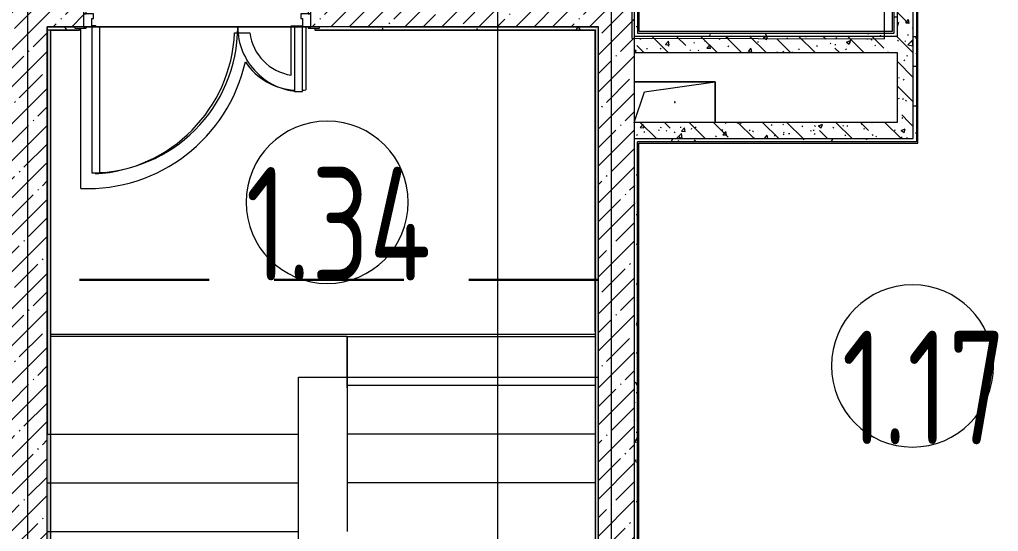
# Model space of a CAD drawing. Header units: millimetres. Extents: x -249154 to 415037, y -45458 to 354837.
# Drawn here: x 71975 to 78010, y 4434 to 7588 of the extents above; entities that cross this region are included whole.
import ezdxf

# ---------------------------------------------------------------- set-up
doc = ezdxf.new("R2010")
doc.units = ezdxf.units.MM
doc.linetypes.add('50_ШТРИХ_ш4_п2_', pattern=[1200, 800, -400])
for name, color, linetype, lineweight in [('A-AREA-BNDY', 7, 'Continuous', 5), ('A-AREA-IDEN', 7, 'Continuous', 9), ('A-DETL-3', 7, '50_ШТРИХ_ш4_п2_', 30), ('A-FLOR', 7, 'Continuous', 9), ('A-GENM', 7, 'Continuous', 9), ('A-WALL', 7, 'Continuous', 5), ('I-WALL', 7, 'Continuous', 5), ('S-STRS', 7, 'Continuous', 9), ('S-STRS-MBND', 7, 'Continuous', 9), ('Оси', 7, 'Continuous', 9)]:
    doc.layers.add(name, color=color, linetype=linetype, lineweight=lineweight)
for name, color, linetype, lineweight, true_color in [('A-DOOR-1', 7, 'Continuous', 5, 0xc0c0c0), ('A-DOOR-FRAM-1', 7, 'Continuous', 5, 0xc0c0c0), ('A-WALL-1', 9, 'Continuous', 5, 0x808080), ('A-WALL-FNSH-1', 9, 'Continuous', 5, 0x808080)]:
    doc.layers.add(name, color=color, linetype=linetype, lineweight=lineweight, true_color=true_color)
doc.styles.add('СПДС', font='ГОСТ тип А.ttf', dxfattribs={"width": 0.9})
pattern_1 = [(45, (64.7, -136.06), (-114.04925, 114.04925), []), (45, (178.75, -136.06), (-114.04925, 114.04925), [201.612, -40.322, 6.706, -33.617])]
pattern_2 = [(135, (64.7, -136.06), (-150.8683, -150.8683), [213.36, -35.56, 7.112, -35.56]), (135, (64.7, 14.71), (-150.8683, -150.8683), []), (50, (64.7, -136.06), (255.05767, -22.3145), [26.67, -293.37]), (355, (64.7, -136.06), (-49.3404, 267.4791), [21.336, -234.696]), (100.451, (85.96, -137.92), (205.7195, 245.16356), [22.666, -249.326]), (46.184, (64.7, -64.94), (379.511, -58.86), [40.005, -440.055]), (96.636, (96.33, -69.85), (332.3634, 346.3991), [33.999, -373.989]), (351.184, (64.7, -64.94), (332.3669, 346.3953), [32.004, -352.044]), (21, (100.26, -82.72), (212.26017, -143.1711), [26.67, -293.37]), (326, (100.26, -82.72), (86.5224, 257.8632), [21.336, -234.696]), (71.451, (117.95, -94.65), (298.78395, 114.6901), [22.666, -249.326]), (37.5, (64.7, -136.06), (4.32385, 118.37751), [6.706, -225.146, 6.706, -231.546, -235.585]), (37.5, (64.7, -136.06), (4.32385, 118.37751), [-470.103, 6.706, -228.879]), (7.5, (64.7, -136.06), (93.54758, 140.2533), [6.706, -129.134, 6.706, -219.812, -89.789]), (7.5, (64.7, -136.06), (93.54758, 140.2533), [-362.356, 6.706, -83.083]), (327.5, (-14.6, -136.06), (189.82734, -8.02019), [6.706, -82.194, 6.706, -270.662, -368.046]), (327.5, (-14.6, -136.06), (189.82734, -8.02019), [-366.268, 6.706, -361.34]), (317.5, (-50.16, -136.06), (207.38114, 35.59764), [6.706, -108.864, 6.706, -177.495, -261.366]), (317.5, (-50.16, -136.06), (207.38114, 35.59764), [-299.771, 6.706, -254.66])]
pattern_3 = [(0, (64.7, -136.06), (243.84, 60.96), [20.117, -162.763, 20.117, -162.763, -975.36]), (0, (64.7, -136.06), (243.84, 60.96), [-365.76, 20.117, -345.643, 20.117, -162.763, -426.72]), (0, (64.7, -136.06), (243.84, 60.96), [-914.4, 20.117, -101.803, 20.117, -284.683]), (120, (156.14, -105.58), (-174.71291, 180.691634), [20.117, -162.763, 20.117, -162.763, -975.36]), (120, (156.14, -105.58), (-174.71291, 180.691634), [-365.76, 20.117, -345.643, 20.117, -162.763, -426.72]), (120, (156.14, -105.58), (-174.71291, 180.691634), [-914.4, 20.117, -101.803, 20.117, -284.683]), (240, (186.62, 16.34), (-69.12709, -241.651634), [20.117, -162.763, 20.117, -162.763, -975.36]), (240, (186.62, 16.34), (-69.12709, -241.651634), [-365.76, 20.117, -345.643, 20.117, -162.763, -426.72]), (240, (186.62, 16.34), (-69.12709, -241.651634), [-914.4, 20.117, -101.803, 20.117, -284.683])]

# ---------------------------------------------------------------- blocks, each defined once
blk = doc.blocks.new('110_Дверь_СКБ_2Ст - Д-1_л_Лестничная клетка EIS60 2-32142534-Объем проектирования 1 этажа')
at = {"layer": 'A-DOOR-1'}
for p, q in [((662.5, 1010), (612.5, 1010)), ((612.5, 1010), (612.5, 110)), ((662.5, 110), (662.5, 1010)), ((-637.5, 510), (-637.5, 110)), ((-587.5, 510), (-637.5, 510)), ((-587.5, 110), (-587.5, 510)), ((-637.5, 110), (-587.5, 110)), ((612.5, 110), (662.5, 110))]:
    blk.add_line(p, q, dxfattribs=at)
for centre, radius, start, end in [((662.5, 110), 900, 90, 180), ((-637.5, 110), 400, 360, 90)]:
    blk.add_arc(centre, radius, start, end, dxfattribs=at)
at = {"layer": 'A-DOOR-FRAM-1'}
for p, q in [((-672.5, 118), (-742.5, 118)), ((-742.5, 118), (-742.5, 110)), ((-742.5, 110), (-672.5, 110)), ((-637.5, 110), (-687.5, 110)), ((-687.5, 110), (-687.5, 30)), ((-672.5, 110), (-672.5, 118)), ((-637.5, 60), (-637.5, 110)), ((662.5, 110), (662.5, 60)), ((712.5, 110), (662.5, 110)), ((767.5, 118), (697.5, 118)), ((697.5, 118), (697.5, 110)), ((697.5, 110), (767.5, 110)), ((712.5, 30), (712.5, 110)), ((767.5, 110), (767.5, 118)), ((-687.5, 30), (-627.5, 30)), ((-672.5, 30), (-687.5, 30)), ((-687.5, 30), (-687.5, -110)), ((-672.5, -110), (-672.5, 30)), ((-627.5, 60), (-637.5, 60)), ((-627.5, 30), (-627.5, 60)), ((662.5, 60), (652.5, 60)), ((652.5, 60), (652.5, 30)), ((652.5, 30), (712.5, 30)), ((712.5, 30), (697.5, 30)), ((697.5, 30), (697.5, -110)), ((712.5, -110), (712.5, 30)), ((-672.5, -110), (-742.5, -110)), ((-742.5, -110), (-742.5, -118)), ((-742.5, -118), (-672.5, -118)), ((-687.5, -110), (-672.5, -110)), ((-672.5, -118), (-672.5, -110)), ((697.5, -110), (712.5, -110)), ((767.5, -110), (697.5, -110)), ((697.5, -110), (697.5, -118)), ((697.5, -118), (767.5, -118)), ((767.5, -118), (767.5, -110))]:
    blk.add_line(p, q, dxfattribs=at)
blk = doc.blocks.new('GM_Отверстие прямоугольное _в плите_ - Отверстие-V119-Объем проектирования 1 этажа')
at = {"layer": 'A-GENM'}
for p, q in [((-250, 125), (250, 125)), ((250, 125), (-250, 125)), ((-187.5, 62.5), (250, 125)), ((250, 125), (250, -125)), ((250, -125), (250, 125)), ((-250, -125), (-187.5, 62.5))]:
    blk.add_line(p, q, dxfattribs=at)
for start, end in [(360, 180), (180, 360)]:
    blk.add_arc((0, 0), 2.5, start, end, dxfattribs=at)
blk = doc.blocks.new('Марка_Помещения - Номер-25198446-Объем проектирования 1 этажа')
at = {"layer": 'A-AREA-IDEN'}
for start, end in [(360, 180), (180, 360)]:
    blk.add_arc((0, 0), 2.5, start, end, dxfattribs=at)

msp = doc.modelspace()

# ---------------------------------------------------------------- hatches: boundary and pattern name
at = {"layer": 'I-WALL'}
h = msp.add_hatch(dxfattribs=at)
h.set_pattern_fill('FP_191', color=256, style=0, pattern_type=2)
h.set_pattern_definition(pattern_3)
h.paths.add_polyline_path([(75764.7, 7504.5), (75784.7, 7504.5), (75784.7, 8963.9), (75764.7, 8963.9), (75764.7, 7543.9)])
h = msp.add_hatch(dxfattribs=at)
h.set_pattern_fill('FP_191', color=256, style=0, pattern_type=2)
h.set_pattern_definition(pattern_3)
h.paths.add_polyline_path([(77385.6, 7484.5), (77385.6, 8943.9), (77365.6, 8943.3), (77365.6, 7484.5)])
h = msp.add_hatch(dxfattribs=at)
h.set_pattern_fill('FP_41', color=256, style=0, pattern_type=2)
h.set_pattern_definition(pattern_2)
h.paths.add_polyline_path([(77485.6, 6954.5), (77485.6, 8963.9), (77385.6, 8963.9), (77385.6, 6954.5)])
h = msp.add_hatch(dxfattribs=at)
h.set_pattern_fill('FP_191', color=256, style=0, pattern_type=2)
h.set_pattern_definition(pattern_3)
h.paths.add_polyline_path([(77485.6, 6854.5), (77505.6, 6854.5), (77505.6, 8963.9), (77485.6, 8963.9), (77485.6, 6954.5)])
h = msp.add_hatch(dxfattribs=at)
h.set_pattern_fill('FP_1', color=256, style=0, pattern_type=2)
h.set_pattern_definition(pattern_1)
h.paths.add_polyline_path([(71924.7, -236.1), (72144.7, -236.1), (72144.7, 7763.9), (71924.7, 7763.9), (71924.7, -199.3)])
h = msp.add_hatch(dxfattribs=at)
h.set_pattern_fill('FP_1', color=256, style=0, pattern_type=2)
h.set_pattern_definition(pattern_1)
h.paths.add_polyline_path([(73794.7, 7543.9), (75764.7, 7543.9), (75764.7, 7763.9), (73769.7, 7763.9), (73769.7, 7543.9)])
h.paths.add_polyline_path([(72344.7, 7543.9), (72369.7, 7543.9), (72369.7, 7763.9), (72144.7, 7763.9), (72144.7, 7543.9), (72314.7, 7543.9)])
h = msp.add_hatch(dxfattribs=at)
h.set_pattern_fill('FP_191', color=256, style=0, pattern_type=2)
h.set_pattern_definition(pattern_3)
h.paths.add_polyline_path([(74910.8, 7523.9), (75524.7, 7523.9), (75524.6, 7543.9), (73824.7, 7543.9), (73824.7, 7535.9), (73794.7, 7535.9), (73794.7, 7523.9), (74012.2, 7523.9)])
h.paths.add_polyline_path([(72144.7, 7523.9), (72344.7, 7523.9), (72344.7, 7535.9), (72314.7, 7535.9), (72314.7, 7543.9), (72144.7, 7543.9)])
h = msp.add_hatch(dxfattribs=at)
h.set_pattern_fill('FP_191', color=256, style=0, pattern_type=2)
h.set_pattern_definition(pattern_3)
h.paths.add_polyline_path([(72144.7, -16.1), (72164.7, -16.1), (72164.7, 7522.9), (72144.7, 7523.9), (72144.7, 1483.9)])
h = msp.add_hatch(dxfattribs=at)
h.set_pattern_fill('FP_191', color=256, style=0, pattern_type=2)
h.set_pattern_definition(pattern_3)
h.paths.add_polyline_path([(75544.7, 3.9), (75544.7, 7543.9), (75524.7, 7522.9), (75524.7, 3.9), (75538.9, 3.9)])
h.paths.add_polyline_path([(75524.7, 7523.9), (75544.7, 7543.9), (75524.7, 7543.9)])
h = msp.add_hatch(dxfattribs=at)
h.set_pattern_fill('FP_1', color=256, style=0, pattern_type=2)
h.set_pattern_definition(pattern_1)
h.paths.add_polyline_path([(75559.5, 3923.9), (75764.7, 3923.9), (75764.7, 7543.9), (75544.7, 7543.9), (75544.7, 3923.9)])
h = msp.add_hatch(dxfattribs=at)
h.set_pattern_fill('FP_191', color=256, style=0, pattern_type=2)
h.set_pattern_definition(pattern_3)
h.paths.add_polyline_path([(76086.1, 7484.5), (77365.6, 7484.5), (77365.6, 7504.5), (75764.7, 7504.5), (75764.7, 7484.5), (76075.2, 7484.5)])
h = msp.add_hatch(dxfattribs=at)
h.set_pattern_fill('FP_41', color=256, style=0, pattern_type=2)
h.set_pattern_definition(pattern_2)
h.paths.add_polyline_path([(76075.2, 7384.5), (77385.6, 7384.5), (77385.6, 7484.5), (75764.7, 7484.5), (75764.7, 7384.5), (76061.1, 7384.5)])
h = msp.add_hatch(dxfattribs=at)
h.set_pattern_fill('FP_41', color=256, style=0, pattern_type=2)
h.set_pattern_definition(pattern_2)
h.paths.add_polyline_path([(75764.7, 6854.5), (77485.6, 6854.5), (77485.6, 6954.5), (75764.7, 6954.5)])
h = msp.add_hatch(dxfattribs=at)
h.set_pattern_fill('FP_191', color=256, style=0, pattern_type=2)
h.set_pattern_definition(pattern_3)
h.paths.add_polyline_path([(75777.6, 4013.9), (75784.7, 4013.9), (75784.7, 6854.5), (75764.7, 6854.5), (75764.7, 4013.9)])
h = msp.add_hatch(dxfattribs=at)
h.set_pattern_fill('FP_191', color=256, style=0, pattern_type=2)
h.set_pattern_definition(pattern_3)
h.paths.add_polyline_path([(76945.2, 6834.5), (77505.6, 6834.5), (77505.6, 6854.5), (75784.7, 6854.5), (75784.7, 6834.5), (76339.1, 6834.5)])

# ---------------------------------------------------------------- linework, layer by layer
at = {"layer": 'A-AREA-BNDY', "flags": 128}
msp.add_lwpolyline([(77308.6, 7469.6), (77311.9, 8887), (75753.1, 8890.7), (75749.7, 7473.3)], close=True, dxfattribs=at)
at = {"layer": 'A-DETL-3'}
msp.add_line((75544.7, 5983.9), (72144.7, 5983.9), dxfattribs=at)
at = {"layer": 'A-FLOR'}
for p, q in [((72419.7, 7552.1), (72442.3, 7552.1)), ((72442.3, 7552.1), (72442.3, 7543.9)), ((73649.9, 7245.5), (73649.9, 7549.1)), ((73649.9, 7549.1), (73719.7, 7549.1)), ((72352.3, 6546.9), (72352.3, 7535.9)), ((72419.7, 7543.9), (73719.7, 7543.9)), ((73300.1, 7506.1), (73393.6, 7506.1)), ((73754.7, 7543.9), (73739.9, 7543.9)), ((73739.9, 7543.9), (73739.9, 7154.7)), ((74012.2, 7543.9), (73794.7, 7543.9)), ((72442.3, 6643.9), (72442.3, 6637.6)), ((75524.7, 5647.7), (72164.7, 5647.7)), ((73994.7, 5633.9), (72164.7, 5633.9)), ((73994.7, 5318.9), (73994.7, 5633.6))]:
    msp.add_line(p, q, dxfattribs=at)
for centre, radius, start, end in [((72390.9, 7546.1), 910, 273.23752, 357.48069), ((72390.9, 7546.1), 910, 273.23752, 357.48069), ((73694.9, 7546.1), 304, 187.56084, 261.48743), ((73694.9, 7546.1), 304, 187.56084, 261.48743), ((72390.9, 7546.1), 1000, 267.78741, 347.3989), ((72390.9, 7546.1), 1000, 267.78741, 347.3989), ((73694.9, 7546.1), 394, 213.62195, 266.31806), ((73694.9, 7546.1), 394, 213.62195, 266.31806), ((73694.9, 7546.1), 394, 273.6096, 276.55825), ((73694.9, 7546.1), 394, 273.6096, 276.55825)]:
    msp.add_arc(centre, radius, start, end, dxfattribs=at)
at = {"layer": 'A-WALL'}
for p, q in [((75784.7, 8943.9), (75784.7, 7504.5)), ((77365.6, 8943.9), (77365.6, 7504.5)), ((77505.6, 8943.9), (77505.6, 6834.5)), ((72144.7, 7523.9), (72344.7, 7523.9)), ((72164.7, 7523.9), (72164.7, 3.9)), ((72165.7, 7522.9), (72164.7, 7522.9)), ((73794.7, 7523.9), (75524.7, 7523.9)), ((75524.7, 7522.9), (75523.7, 7522.9)), ((75784.7, 7504.5), (77365.6, 7504.5)), ((75784.7, 4216.7), (75784.7, 6834.5)), ((77505.6, 6834.5), (75784.7, 6834.5))]:
    msp.add_line(p, q, dxfattribs=at)
at = {"layer": 'A-WALL-1'}
for p, q in [((75764.7, 8963.9), (75764.7, 3923.9)), ((77385.6, 8963.9), (77385.6, 7484.5)), ((77485.6, 6854.5), (77485.6, 8963.9)), ((72144.7, -16.1), (72144.7, 7543.9)), ((72144.7, 7543.9), (72314.7, 7543.9)), ((72344.7, 7523.9), (72344.7, 7535.9)), ((73794.7, 7535.9), (73794.7, 7523.9)), ((74012.2, 7543.9), (75544.7, 7543.9)), ((75524.7, 7523.9), (75524.7, 3.9)), ((75544.7, 3913.9), (75544.7, 7543.9)), ((77385.6, 7484.5), (75764.7, 7484.5)), ((75764.7, 7384.5), (77385.6, 7384.5)), ((77385.6, 7384.5), (77385.6, 6954.5)), ((77385.6, 6954.5), (75764.7, 6954.5)), ((75764.7, 6854.5), (77485.6, 6854.5))]:
    msp.add_line(p, q, dxfattribs=at)
at = {"layer": 'A-WALL-FNSH-1'}
for p, q in [((75795.7, 7515.5), (75795.7, 8943.9)), ((77354.6, 8932.9), (77354.6, 7515.5)), ((77513.6, 6826.5), (77513.6, 8935.9)), ((72165.7, 7522.9), (72344.7, 7522.9)), ((72165.7, 7522.9), (72165.7, 3.9)), ((72344.7, 7522.9), (72344.7, 7523.9)), ((73794.7, 7523.9), (73794.7, 7522.9)), ((73794.7, 7522.9), (75523.7, 7522.9)), ((77354.6, 7515.5), (75795.7, 7515.5)), ((75792.7, 4013.9), (75792.7, 6826.5)), ((75792.7, 6826.5), (77513.6, 6826.5)), ((75523.7, 5665), (75523.7, 3161)), ((75524.7, 5285.1), (75523.7, 5285.1)), ((75523.7, 5244.5), (75524.7, 5244.5))]:
    msp.add_line(p, q, dxfattribs=at)
at = {"layer": 'I-WALL'}
for p, q in [((75523.7, 5665), (75523.7, 7523.9)), ((75523.7, 6093.9), (75524.7, 6093.9)), ((75524.7, 5665), (75523.7, 5665))]:
    msp.add_line(p, q, dxfattribs=at)
at = {"layer": 'S-STRS'}
for p, q in [((75524.7, 5633.6), (73994.7, 5633.6)), ((73994.7, 5633.6), (73994.7, 5333.6)), ((75524.7, 5633.6), (73994.7, 5633.6)), ((73994.7, 5333.6), (73994.7, 5033.6)), ((75524.7, 5333.6), (73994.7, 5333.6)), ((75524.7, 5333.6), (73994.7, 5333.6)), ((73994.7, 5033.6), (73994.7, 4733.6)), ((75524.7, 5033.6), (73994.7, 5033.6)), ((75524.7, 5033.6), (73994.7, 5033.6)), ((73994.7, 4733.6), (73994.7, 4433.6)), ((75524.7, 4733.6), (73994.7, 4733.6)), ((75524.7, 4733.6), (73994.7, 4733.6))]:
    msp.add_line(p, q, dxfattribs=at)
at = {"layer": 'S-STRS-MBND'}
for p, q in [((72144.7, 7543.9), (72144.7, 5033.6)), ((75544.7, 7543.9), (72144.7, 7543.9)), ((75544.7, 5383.9), (75544.7, 7543.9)), ((73694.7, 5383.9), (75544.7, 5383.9)), ((73694.7, 5033.6), (73694.7, 5383.9)), ((72144.7, 5033.6), (73694.7, 5033.6)), ((72144.7, 1433.6), (72144.7, 5033.6)), ((72144.7, 5033.6), (73694.7, 5033.6)), ((73694.7, 1433.6), (73694.7, 5033.6)), ((72144.7, 4733.6), (73694.7, 4733.6)), ((72144.7, 4733.6), (73694.7, 4733.6)), ((72144.7, 4433.6), (73694.7, 4433.6)), ((72144.7, 4433.6), (73694.7, 4433.6))]:
    msp.add_line(p, q, dxfattribs=at)
at = {"layer": 'Оси'}
for points in [[(75624.7, -2042.3), (75624.7, 2957.7), (75624.7, 22442), (75624.7, 27442)], [(72024.7, -2042.3), (72024.7, 2957.7), (72024.7, 22262), (72024.7, 27262)], [(74924.7, -2042.3), (74924.7, 2957.7), (74924.7, 22262), (74924.7, 27262)]]:
    msp.add_lwpolyline(points, dxfattribs=at)

# ---------------------------------------------------------------- block references
at = {"layer": 'A-AREA-IDEN', "xscale": 199.9999999999999, "yscale": 199.9999999999999, "zscale": 199.9999999999999}
for p in [(73871.4, 6461.9), (77480.6, 5453.4)]:
    msp.add_blockref('Марка_Помещения - Номер-25198446-Объем проектирования 1 этажа', p, dxfattribs=at)
at = {"layer": 'A-DOOR-1', "rotation": 180}
msp.add_blockref('110_Дверь_СКБ_2Ст - Д-1_л_Лестничная клетка EIS60 2-32142534-Объем проектирования 1 этажа', (73082.2, 7653.9), dxfattribs=at)
at = {"layer": 'A-GENM'}
msp.add_blockref('GM_Отверстие прямоугольное _в плите_ - Отверстие-V119-Объем проектирования 1 этажа', (76014.7, 7079.5), dxfattribs=at)

# ---------------------------------------------------------------- texts
at = {"layer": 'A-AREA-IDEN', "char_height": 700, "attachment_point": 1, "style": 'СПДС'}
for s, insert, width in [('1.34', (73369.7, 6679.1), 1255.443), ('1.17', (77044.6, 5670.6), 1096.708)]:
    msp.add_mtext(s, dxfattribs=dict(at, insert=insert, width=width))

doc.saveas('drawing.dxf')
